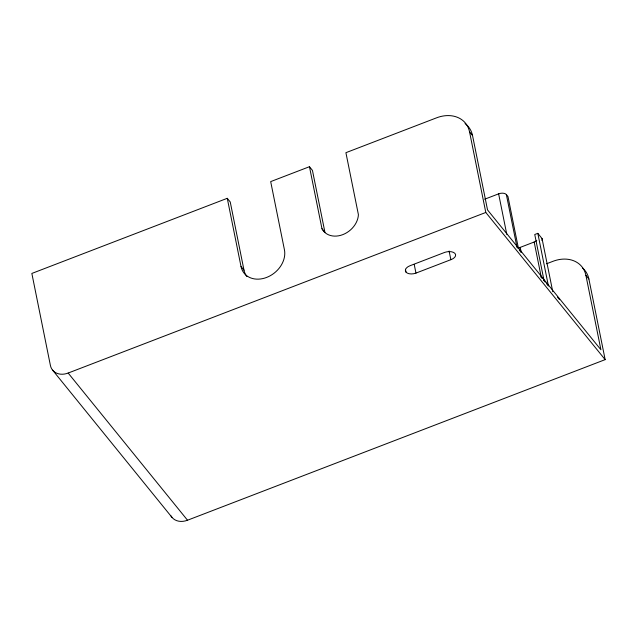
<?xml version="1.0" encoding="UTF-8"?>
<svg xmlns="http://www.w3.org/2000/svg" width="637" height="637" viewBox="0 0 637 637"><rect width="100%" height="100%" fill="white"/><g stroke="black" fill="none" stroke-linecap="round" stroke-linejoin="round"><path stroke-width="0.96" d="M246.83 276.538A23.935 18.855 -39 0 1 243.995 270.184L230.244 201.985L227.266 198.306L31.85 273.44L50.403 365.455A16.61 13.082 -39 0 0 68.167 373.043L187.517 520.222L605.15 359.634L588.899 279.046A30.767 24.246 -39 0 0 582.656 268.081M309.463 166.703L321.964 228.699L324.942 232.378L312.441 170.382L309.463 166.703L270.685 181.609L284.436 249.808A23.935 18.855 -39 0 1 266.616 277.437A23.935 18.855 -39 0 1 241.017 266.505L227.266 198.306M484.669 199.214L498.628 193.847A6.02 3.432 -11.4 0 1 506.359 194.556L507.976 196.538L518.407 248.279M68.167 373.043L485.8 212.463L605.15 359.634M415.961 273.098L450.853 259.681A7.142 4.069 -11.4 0 0 454.85 253.319A8.392 4.777 -11.4 0 0 444.889 252.324L409.989 265.74A7.604 4.324 -11.4 0 0 406 272.103A7.787 4.435 -11.4 0 0 415.961 273.098L414.217 264.443M552.741 291.65L542.039 238.549L537.811 233.333L534.754 234.512L544.03 280.495M517.992 248.645A11.538 6.569 -11.4 0 1 520.214 247.387L534.172 242.02A5.629 3.201 -11.4 0 0 536.752 240.356M546.554 263.782L553.004 261.297A30.767 24.246 -39 0 1 585.913 275.367L588.899 279.046M321.964 228.699A20.591 16.22 -39 0 0 342.794 234.639A20.591 16.22 -39 0 0 358.408 214.685L345.907 152.689L436.632 117.805A30.767 24.246 -39 0 1 469.549 131.867L472.535 135.546L487.536 209.939L600.914 349.761L585.913 275.367M519.219 249.999L521.082 252.3M540.98 276.832L542.222 278.361M543.465 279.898L545.328 282.199M546.57 283.728L547.812 285.265M557.542 297.184L559.334 299.39M241.017 266.505L243.995 270.184M52.584 370.129L171.934 517.308M537.811 233.333L548.433 286.029M534.172 242.02L541.37 277.74M520.214 247.387L521.185 252.212M506.359 194.556L517.069 247.658M498.628 193.847L506.797 234.392M469.549 131.867L485.8 212.463M449.109 251.026L450.853 259.681M405.411 269.22L406 272.103M187.517 520.222A16.61 13.082 -39 0 1 170.963 515.898M465.05 123.578A30.767 24.246 -39 0 1 472.535 135.546M542.039 238.549A5.478 3.121 -11.4 0 1 541.832 240.372"/></g></svg>
